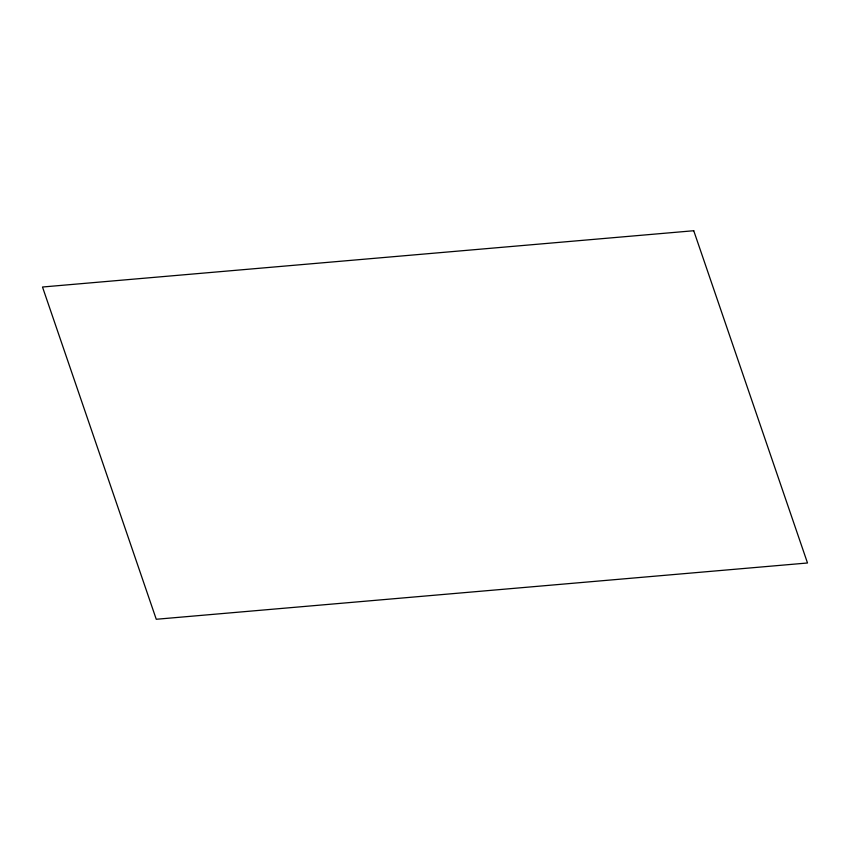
<?xml version="1.0" encoding="UTF-8"?>
<svg xmlns="http://www.w3.org/2000/svg" width="850" height="850" viewBox="0 0 850 850"><rect width="100%" height="100%" fill="white"/><g stroke="black" fill="none" stroke-linecap="round" stroke-linejoin="round"><path stroke-width="1.27" d="M693.738 230.732L42.5 287.013L156.262 619.268L807.5 562.987L693.738 230.732"/></g></svg>
